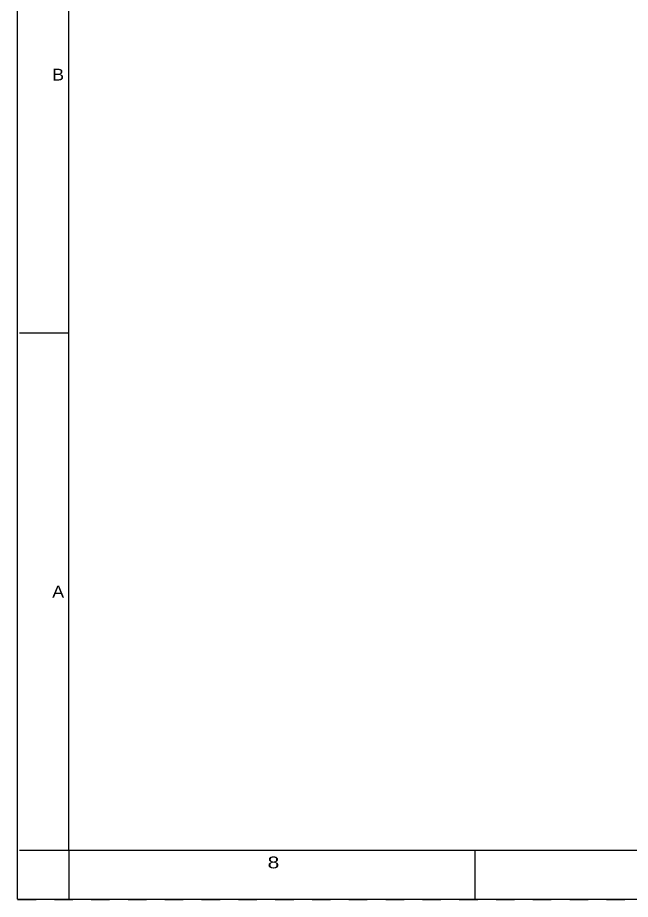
# Model space of a CAD drawing. Extents: x 0 to 34, y -0.3 to 21.7.
# Drawn here: x 0 to 6.23, y -0.26 to 8.69 of the extents above; entities that cross this region are included whole.
import ezdxf
from ezdxf.enums import TextEntityAlignment as Align

# ---------------------------------------------------------------- set-up
doc = ezdxf.new("R2010")
doc.units = 0
doc.header["$LTSCALE"] = 1.87
doc.linetypes.add('DOT', pattern=[0.2, 0.1, -0.1])
doc.layers.get('0').update_dxf_attribs({"linetype": 'CONTINUOUS'})

msp = doc.modelspace()

# ---------------------------------------------------------------- linework, layer by layer
at = {"color": 7, "linetype": 'CONTINUOUS'}
for q in [(0, 21.74), (34, -0.26)]:
    msp.add_line((0, -0.26), q, dxfattribs=at)
at = {"color": 6, "linetype": 'CONTINUOUS'}
for p, q in [((0.52, 0.2383), (0.52, 21.7383)), ((0.52, 5.4883), (0.02, 5.4883)), ((0.02, 0.2383), (34.02, 0.2383)), ((0.5211, 0.2383), (0.5211, -0.2617)), ((4.645, 0.2383), (4.645, -0.2617))]:
    msp.add_line(p, q, dxfattribs=at)
at = {"color": 2, "linetype": 'DOT'}
msp.add_line((0, -0.2617), (34, -0.2617), dxfattribs=at)

# ---------------------------------------------------------------- texts
at = {"color": 2, "linetype": 'CONTINUOUS'}
for s, p, p2 in [('B', (0.3521, 8.0533), (0.4721, 8.0533)), ('A', (0.3521, 2.8033), (0.4721, 2.8033)), ('8', (2.5396, 0.0533), (2.6597, 0.0533))]:
    msp.add_text(s, height=0.12, dxfattribs=at).set_placement(p, p2, align=Align.FIT)

doc.saveas('drawing.dxf')
